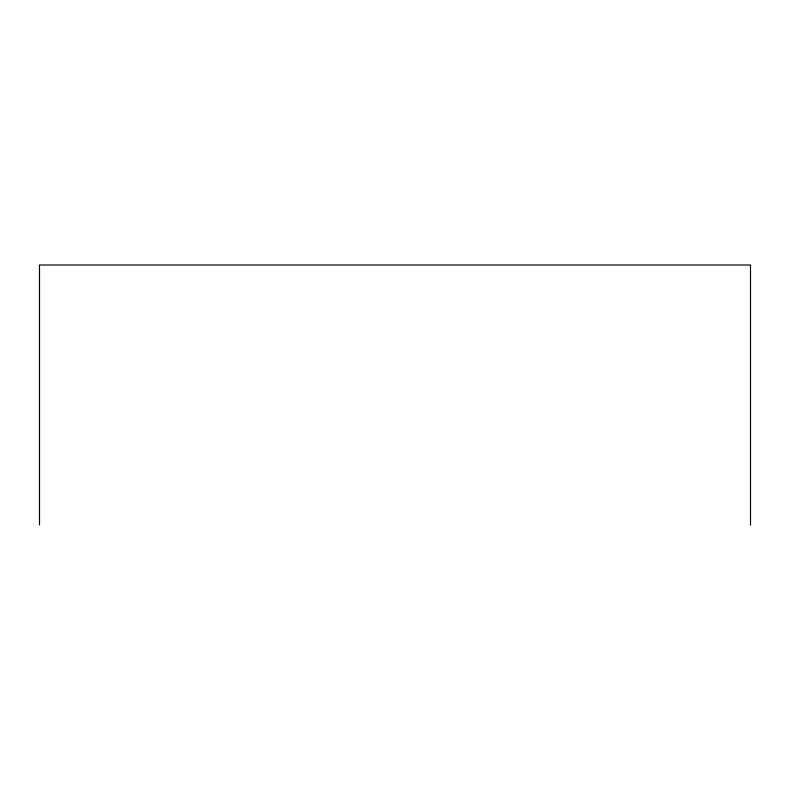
<?xml version="1.0" encoding="UTF-8"?>
<svg xmlns="http://www.w3.org/2000/svg" width="790" height="790" viewBox="0 0 790 790"><rect width="100%" height="100%" fill="white"/><g stroke="black" fill="none" stroke-linecap="round" stroke-linejoin="round"><path stroke-width="1.19" d="M750.5 524.985L750.5 265.015L39.5 265.015L39.5 524.985"/></g></svg>
